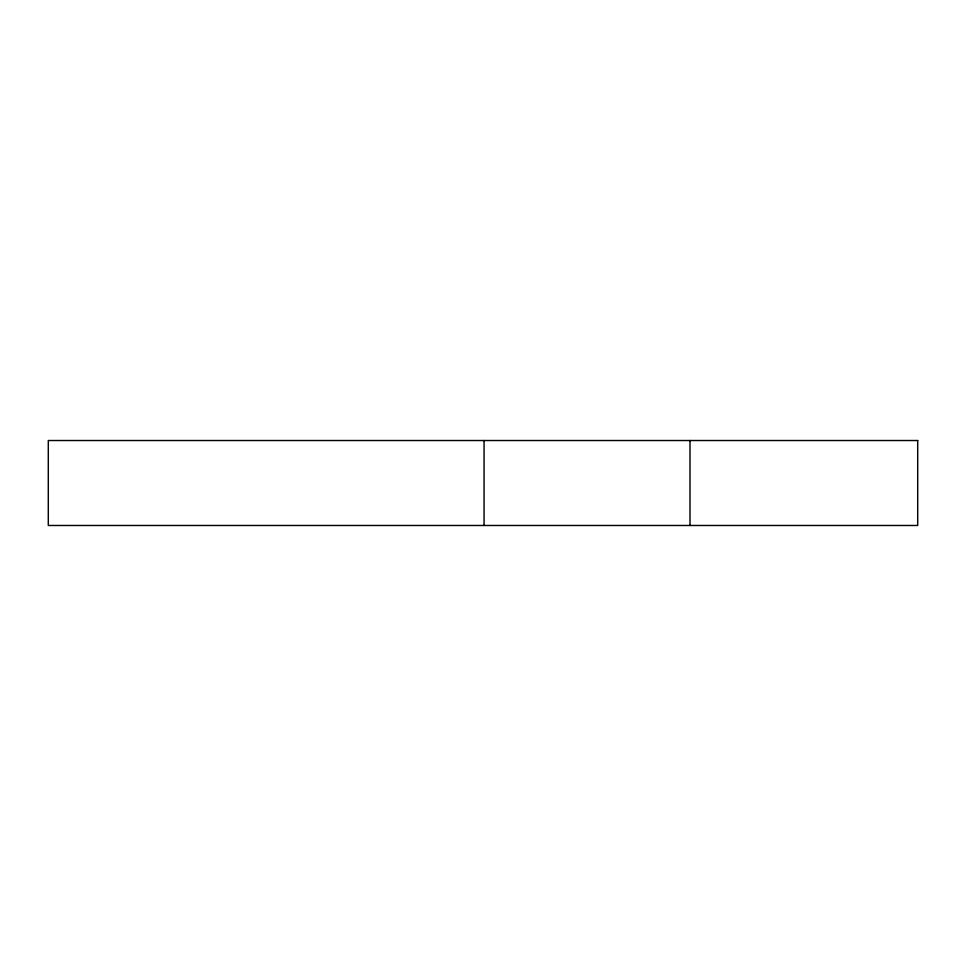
<?xml version="1.0" encoding="UTF-8"?>
<svg xmlns="http://www.w3.org/2000/svg" width="966" height="966" viewBox="0 0 966 966"><rect width="100%" height="100%" fill="white"/><g stroke="black" fill="none" stroke-linecap="round" stroke-linejoin="round"><path stroke-width="1.45" d="M690.002 440.52L690.002 525.48M484.063 440.52L484.063 525.48M917.7 440.52L48.3 440.52L48.3 525.48L917.7 525.48L917.7 440.52"/></g></svg>
